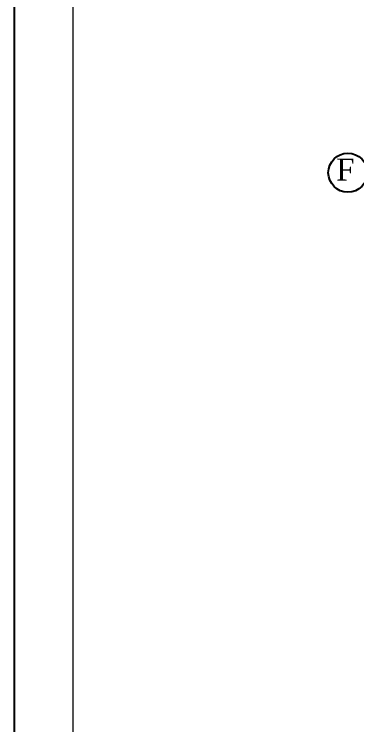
# Model space of a CAD drawing. Header units: inches. Extents: x 207135 to 337634, y -175669 to -89669.
# Drawn here: x 207135 to 212974, y -118332 to -106208 of the extents above; entities that cross this region are included whole.
import ezdxf

# ---------------------------------------------------------------- set-up
doc = ezdxf.new("R2010")
doc.units = ezdxf.units.IN
doc.header["$MEASUREMENT"] = 0
doc.layers.add('GIRD CIR', color=1, linetype='Continuous')
doc.layers.add('GIRD TEXT', color=4, linetype='Continuous')
doc.layers.add('JKEC COLHAT', color=2, linetype='Continuous', lineweight=20)
doc.styles.add('T400', font='romantic.ttf')

msp = doc.modelspace()

# ---------------------------------------------------------------- linework, layer by layer
at = {"layer": 'Defpoints', "ltscale": 0.2}
msp.add_lwpolyline([(207134.8, -175669), (329134.8, -175669), (329134.8, -89669), (207134.8, -89669)], close=True, dxfattribs=at)
msp.add_lwpolyline([(207134.8, -175669), (329134.8, -175669), (329134.8, -89669), (207134.8, -89669)], close=True, dxfattribs=at)
at = {"layer": 'GIRD CIR'}
msp.add_circle((212822.2, -108912.1, 14.7), 333.3, dxfattribs=at)
at = {"layer": 'JKEC COLHAT', "ltscale": 0.2}
msp.add_lwpolyline([(208134.8, -174669), (328134.8, -174669), (328134.8, -90669), (208134.8, -90669)], close=True, dxfattribs=at)
msp.add_lwpolyline([(208134.8, -174669), (328134.8, -174669), (328134.8, -90669), (208134.8, -90669)], close=True, dxfattribs=at)

# ---------------------------------------------------------------- texts
at = {"layer": 'GIRD TEXT', "ltscale": 7, "style": 'T400'}
msp.add_text('F', height=375, dxfattribs=at).set_placement((212622.7, -109045.5))

doc.saveas('drawing.dxf')
